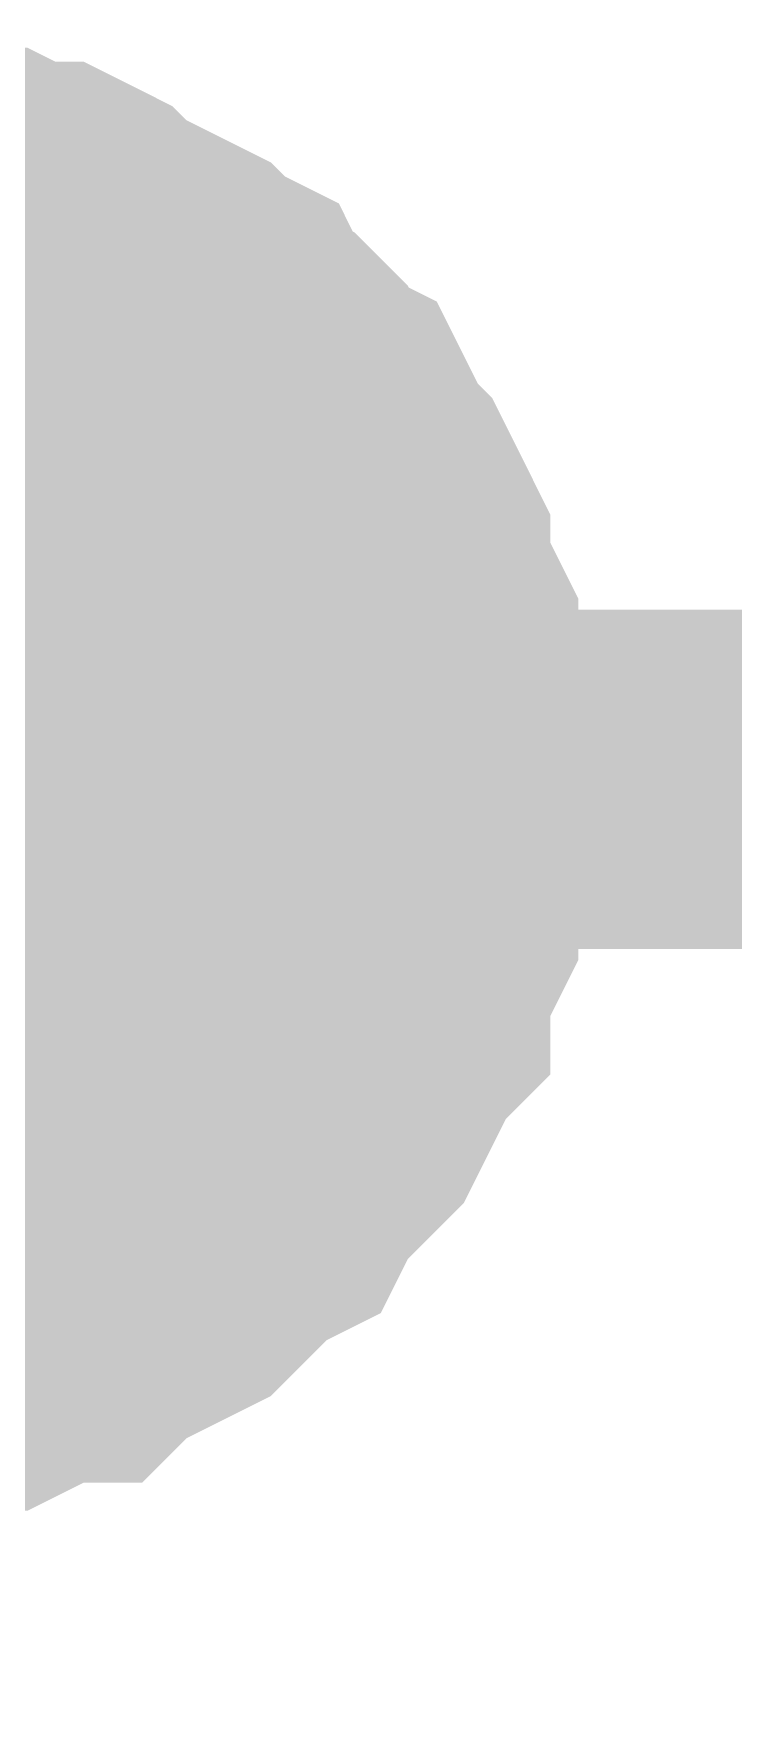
# Model space of a CAD drawing. Header units: inches. Extents: x 0 to 569, y 0 to 432.
# Drawn here: x 160.192 to 160.81, y 179.499 to 180.988 of the extents above; entities that cross this region are included whole.
import ezdxf

# ---------------------------------------------------------------- set-up
doc = ezdxf.new("R2010")
doc.units = ezdxf.units.IN
doc.layers.add('Sheet', color=255, linetype='Continuous')

msp = doc.modelspace()

# ---------------------------------------------------------------- linework, layer by layer
at = {"layer": 'Sheet'}
for points in [[(160.0274, 180.8386, 0.2997, 0.2997, 0), (160.0522, 180.8386, 0.2997, 0.2997, 0), (160.0771, 180.8386, 0.2997, 0.2997, 0), (160.1019, 180.8386, 0.2997, 0.2997, 0), (160.1267, 180.8262, 0.2997, 0.2997, 0), (160.1515, 180.8262, 0.2997, 0.2997, 0), (160.1763, 180.8138, 0.2997, 0.2997, 0), (160.2011, 180.8138, 0.2997, 0.2997, 0), (160.2259, 180.8014, 0.2997, 0.2997, 0), (160.2383, 180.789, 0.2997, 0.2997, 0), (160.2631, 180.7766, 0.2997, 0.2997, 0), (160.2879, 180.7642, 0.2997, 0.2997, 0), (160.3127, 180.7518, 0.2997, 0.2997, 0), (160.3251, 180.7394, 0.2997, 0.2997, 0), (160.3499, 180.727, 0.2997, 0.2997, 0), (160.3623, 180.7021, 0.2997, 0.2997, 0), (160.3871, 180.6897, 0.2997, 0.2997, 0), (160.3995, 180.6773, 0.2997, 0.2997, 0), (160.4119, 180.6525, 0.2997, 0.2997, 0), (160.4367, 180.6401, 0.2997, 0.2997, 0), (160.4491, 180.6153, 0.2997, 0.2997, 0), (160.4615, 180.5905, 0.2997, 0.2997, 0), (160.4739, 180.5781, 0.2997, 0.2997, 0), (160.4863, 180.5533, 0.2997, 0.2997, 0), (160.4987, 180.5285, 0.2997, 0.2997, 0), (160.4987, 180.5037, 0.2997, 0.2997, 0), (160.5111, 180.4789, 0.2997, 0.2997, 0), (160.5235, 180.4541, 0.2997, 0.2997, 0), (160.5235, 180.4293, 0.2997, 0.2997, 0), (160.5359, 180.4045, 0.2997, 0.2997, 0), (160.5359, 180.3797, 0.2997, 0.2997, 0), (160.5359, 180.3549, 0.2997, 0.2997, 0), (160.5359, 180.3301, 0.2997, 0.2997, 0)], [(160.0274, 180.8386, 0.2997, 0.2997, 0), (160.0522, 180.8386, 0.2997, 0.2997, 0), (160.0771, 180.8386, 0.2997, 0.2997, 0), (160.1019, 180.8386, 0.2997, 0.2997, 0), (160.1267, 180.8262, 0.2997, 0.2997, 0), (160.1515, 180.8262, 0.2997, 0.2997, 0), (160.1763, 180.8138, 0.2997, 0.2997, 0), (160.2011, 180.8138, 0.2997, 0.2997, 0), (160.2259, 180.8014, 0.2997, 0.2997, 0), (160.2383, 180.789, 0.2997, 0.2997, 0), (160.2631, 180.7766, 0.2997, 0.2997, 0), (160.2879, 180.7642, 0.2997, 0.2997, 0), (160.3127, 180.7518, 0.2997, 0.2997, 0), (160.3251, 180.7394, 0.2997, 0.2997, 0), (160.3499, 180.727, 0.2997, 0.2997, 0), (160.3623, 180.7021, 0.2997, 0.2997, 0), (160.3871, 180.6897, 0.2997, 0.2997, 0), (160.3995, 180.6773, 0.2997, 0.2997, 0), (160.4119, 180.6525, 0.2997, 0.2997, 0), (160.4367, 180.6401, 0.2997, 0.2997, 0), (160.4491, 180.6153, 0.2997, 0.2997, 0), (160.4615, 180.5905, 0.2997, 0.2997, 0), (160.4739, 180.5781, 0.2997, 0.2997, 0), (160.4863, 180.5533, 0.2997, 0.2997, 0), (160.4987, 180.5285, 0.2997, 0.2997, 0), (160.4987, 180.5037, 0.2997, 0.2997, 0), (160.5111, 180.4789, 0.2997, 0.2997, 0), (160.5235, 180.4541, 0.2997, 0.2997, 0), (160.5235, 180.4293, 0.2997, 0.2997, 0), (160.5359, 180.4045, 0.2997, 0.2997, 0), (160.5359, 180.3797, 0.2997, 0.2997, 0), (160.5359, 180.3549, 0.2997, 0.2997, 0), (160.5359, 180.3301, 0.2997, 0.2997, 0)], [(160.0274, 180.8386, 0.2997, 0.2997, 0), (160.0522, 180.8386, 0.2997, 0.2997, 0), (160.0771, 180.8386, 0.2997, 0.2997, 0), (160.1019, 180.8386, 0.2997, 0.2997, 0), (160.1267, 180.8262, 0.2997, 0.2997, 0), (160.1515, 180.8262, 0.2997, 0.2997, 0), (160.1763, 180.8138, 0.2997, 0.2997, 0), (160.2011, 180.8138, 0.2997, 0.2997, 0), (160.2259, 180.8014, 0.2997, 0.2997, 0), (160.2383, 180.789, 0.2997, 0.2997, 0), (160.2631, 180.7766, 0.2997, 0.2997, 0), (160.2879, 180.7642, 0.2997, 0.2997, 0), (160.3127, 180.7518, 0.2997, 0.2997, 0), (160.3251, 180.7394, 0.2997, 0.2997, 0), (160.3499, 180.727, 0.2997, 0.2997, 0), (160.3623, 180.7021, 0.2997, 0.2997, 0), (160.3871, 180.6897, 0.2997, 0.2997, 0), (160.3995, 180.6773, 0.2997, 0.2997, 0), (160.4119, 180.6525, 0.2997, 0.2997, 0), (160.4367, 180.6401, 0.2997, 0.2997, 0), (160.4491, 180.6153, 0.2997, 0.2997, 0), (160.4615, 180.5905, 0.2997, 0.2997, 0), (160.4739, 180.5781, 0.2997, 0.2997, 0), (160.4863, 180.5533, 0.2997, 0.2997, 0), (160.4987, 180.5285, 0.2997, 0.2997, 0), (160.4987, 180.5037, 0.2997, 0.2997, 0), (160.5111, 180.4789, 0.2997, 0.2997, 0), (160.5235, 180.4541, 0.2997, 0.2997, 0), (160.5235, 180.4293, 0.2997, 0.2997, 0), (160.5359, 180.4045, 0.2997, 0.2997, 0), (160.5359, 180.3797, 0.2997, 0.2997, 0), (160.5359, 180.3549, 0.2997, 0.2997, 0), (160.5359, 180.3301, 0.2997, 0.2997, 0)], [(160.0274, 180.8386, 0.2997, 0.2997, 0), (160.0522, 180.8386, 0.2997, 0.2997, 0), (160.0771, 180.8386, 0.2997, 0.2997, 0), (160.1019, 180.8386, 0.2997, 0.2997, 0), (160.1267, 180.8262, 0.2997, 0.2997, 0), (160.1515, 180.8262, 0.2997, 0.2997, 0), (160.1763, 180.8138, 0.2997, 0.2997, 0), (160.2011, 180.8138, 0.2997, 0.2997, 0), (160.2259, 180.8014, 0.2997, 0.2997, 0), (160.2383, 180.789, 0.2997, 0.2997, 0), (160.2631, 180.7766, 0.2997, 0.2997, 0), (160.2879, 180.7642, 0.2997, 0.2997, 0), (160.3127, 180.7518, 0.2997, 0.2997, 0), (160.3251, 180.7394, 0.2997, 0.2997, 0), (160.3499, 180.727, 0.2997, 0.2997, 0), (160.3623, 180.7021, 0.2997, 0.2997, 0), (160.3871, 180.6897, 0.2997, 0.2997, 0), (160.3995, 180.6773, 0.2997, 0.2997, 0), (160.4119, 180.6525, 0.2997, 0.2997, 0), (160.4367, 180.6401, 0.2997, 0.2997, 0), (160.4491, 180.6153, 0.2997, 0.2997, 0), (160.4615, 180.5905, 0.2997, 0.2997, 0), (160.4739, 180.5781, 0.2997, 0.2997, 0), (160.4863, 180.5533, 0.2997, 0.2997, 0), (160.4987, 180.5285, 0.2997, 0.2997, 0), (160.4987, 180.5037, 0.2997, 0.2997, 0), (160.5111, 180.4789, 0.2997, 0.2997, 0), (160.5235, 180.4541, 0.2997, 0.2997, 0), (160.5235, 180.4293, 0.2997, 0.2997, 0), (160.5359, 180.4045, 0.2997, 0.2997, 0), (160.5359, 180.3797, 0.2997, 0.2997, 0), (160.5359, 180.3549, 0.2997, 0.2997, 0), (160.5359, 180.3301, 0.2997, 0.2997, 0)], [(160.0274, 180.8386, 0.2997, 0.2997, 0), (160.0522, 180.8386, 0.2997, 0.2997, 0), (160.0771, 180.8386, 0.2997, 0.2997, 0), (160.1019, 180.8386, 0.2997, 0.2997, 0), (160.1267, 180.8262, 0.2997, 0.2997, 0), (160.1515, 180.8262, 0.2997, 0.2997, 0), (160.1763, 180.8138, 0.2997, 0.2997, 0), (160.2011, 180.8138, 0.2997, 0.2997, 0), (160.2259, 180.8014, 0.2997, 0.2997, 0), (160.2383, 180.789, 0.2997, 0.2997, 0), (160.2631, 180.7766, 0.2997, 0.2997, 0), (160.2879, 180.7642, 0.2997, 0.2997, 0), (160.3127, 180.7518, 0.2997, 0.2997, 0), (160.3251, 180.7394, 0.2997, 0.2997, 0), (160.3499, 180.727, 0.2997, 0.2997, 0), (160.3623, 180.7021, 0.2997, 0.2997, 0), (160.3871, 180.6897, 0.2997, 0.2997, 0), (160.3995, 180.6773, 0.2997, 0.2997, 0), (160.4119, 180.6525, 0.2997, 0.2997, 0), (160.4367, 180.6401, 0.2997, 0.2997, 0), (160.4491, 180.6153, 0.2997, 0.2997, 0), (160.4615, 180.5905, 0.2997, 0.2997, 0), (160.4739, 180.5781, 0.2997, 0.2997, 0), (160.4863, 180.5533, 0.2997, 0.2997, 0), (160.4987, 180.5285, 0.2997, 0.2997, 0), (160.4987, 180.5037, 0.2997, 0.2997, 0), (160.5111, 180.4789, 0.2997, 0.2997, 0), (160.5235, 180.4541, 0.2997, 0.2997, 0), (160.5235, 180.4293, 0.2997, 0.2997, 0), (160.5359, 180.4045, 0.2997, 0.2997, 0), (160.5359, 180.3797, 0.2997, 0.2997, 0), (160.5359, 180.3549, 0.2997, 0.2997, 0), (160.5359, 180.3301, 0.2997, 0.2997, 0)], [(160.1267, 180.8262, 0.0991, 0.0991, 0), (160.1515, 180.8262, 0.0991, 0.0991, 0), (160.1763, 180.8138, 0.0991, 0.0991, 0), (160.2011, 180.8138, 0.0991, 0.0991, 0), (160.2259, 180.8014, 0.0991, 0.0991, 0), (160.2383, 180.789, 0.0991, 0.0991, 0), (160.2631, 180.7766, 0.0991, 0.0991, 0), (160.2879, 180.7642, 0.0991, 0.0991, 0), (160.3127, 180.7518, 0.0991, 0.0991, 0), (160.3251, 180.7394, 0.0991, 0.0991, 0), (160.3499, 180.727, 0.0991, 0.0991, 0), (160.3623, 180.7021, 0.0991, 0.0991, 0), (160.3871, 180.6897, 0.0991, 0.0991, 0), (160.3995, 180.6773, 0.0991, 0.0991, 0), (160.4119, 180.6525, 0.0991, 0.0991, 0), (160.4367, 180.6401, 0.0991, 0.0991, 0), (160.4491, 180.6153, 0.0991, 0.0991, 0), (160.4615, 180.5905, 0.0991, 0.0991, 0), (160.4739, 180.5781, 0.0991, 0.0991, 0), (160.4863, 180.5533, 0.0991, 0.0991, 0), (160.4987, 180.5285, 0.0991, 0.0991, 0), (160.4987, 180.5037, 0.0991, 0.0991, 0), (160.5111, 180.4789, 0.0991, 0.0991, 0), (160.5235, 180.4541, 0.0991, 0.0991, 0), (160.5235, 180.4293, 0.0991, 0.0991, 0), (160.5359, 180.4045, 0.0991, 0.0991, 0), (160.5359, 180.3797, 0.0991, 0.0991, 0), (160.5359, 180.3549, 0.0991, 0.0991, 0), (160.5359, 180.3301, 0.0991, 0.0991, 0)], [(160.1267, 180.8262, 0.0991, 0.0991, 0), (160.1515, 180.8262, 0.0991, 0.0991, 0), (160.1763, 180.8138, 0.0991, 0.0991, 0), (160.2011, 180.8138, 0.0991, 0.0991, 0), (160.2259, 180.8014, 0.0991, 0.0991, 0), (160.2383, 180.789, 0.0991, 0.0991, 0), (160.2631, 180.7766, 0.0991, 0.0991, 0), (160.2879, 180.7642, 0.0991, 0.0991, 0), (160.3127, 180.7518, 0.0991, 0.0991, 0), (160.3251, 180.7394, 0.0991, 0.0991, 0), (160.3499, 180.727, 0.0991, 0.0991, 0), (160.3623, 180.7021, 0.0991, 0.0991, 0), (160.3871, 180.6897, 0.0991, 0.0991, 0), (160.3995, 180.6773, 0.0991, 0.0991, 0), (160.4119, 180.6525, 0.0991, 0.0991, 0), (160.4367, 180.6401, 0.0991, 0.0991, 0), (160.4491, 180.6153, 0.0991, 0.0991, 0), (160.4615, 180.5905, 0.0991, 0.0991, 0), (160.4739, 180.5781, 0.0991, 0.0991, 0), (160.4863, 180.5533, 0.0991, 0.0991, 0), (160.4987, 180.5285, 0.0991, 0.0991, 0), (160.4987, 180.5037, 0.0991, 0.0991, 0), (160.5111, 180.4789, 0.0991, 0.0991, 0), (160.5235, 180.4541, 0.0991, 0.0991, 0), (160.5235, 180.4293, 0.0991, 0.0991, 0), (160.5359, 180.4045, 0.0991, 0.0991, 0), (160.5359, 180.3797, 0.0991, 0.0991, 0), (160.5359, 180.3549, 0.0991, 0.0991, 0), (160.5359, 180.3301, 0.0991, 0.0991, 0)], [(160.1267, 180.8262, 0.0991, 0.0991, 0), (160.1515, 180.8262, 0.0991, 0.0991, 0), (160.1763, 180.8138, 0.0991, 0.0991, 0), (160.2011, 180.8138, 0.0991, 0.0991, 0), (160.2259, 180.8014, 0.0991, 0.0991, 0), (160.2383, 180.789, 0.0991, 0.0991, 0), (160.2631, 180.7766, 0.0991, 0.0991, 0), (160.2879, 180.7642, 0.0991, 0.0991, 0), (160.3127, 180.7518, 0.0991, 0.0991, 0), (160.3251, 180.7394, 0.0991, 0.0991, 0), (160.3499, 180.727, 0.0991, 0.0991, 0), (160.3623, 180.7021, 0.0991, 0.0991, 0), (160.3871, 180.6897, 0.0991, 0.0991, 0), (160.3995, 180.6773, 0.0991, 0.0991, 0), (160.4119, 180.6525, 0.0991, 0.0991, 0), (160.4367, 180.6401, 0.0991, 0.0991, 0), (160.4491, 180.6153, 0.0991, 0.0991, 0), (160.4615, 180.5905, 0.0991, 0.0991, 0), (160.4739, 180.5781, 0.0991, 0.0991, 0), (160.4863, 180.5533, 0.0991, 0.0991, 0), (160.4987, 180.5285, 0.0991, 0.0991, 0), (160.4987, 180.5037, 0.0991, 0.0991, 0), (160.5111, 180.4789, 0.0991, 0.0991, 0), (160.5235, 180.4541, 0.0991, 0.0991, 0), (160.5235, 180.4293, 0.0991, 0.0991, 0), (160.5359, 180.4045, 0.0991, 0.0991, 0), (160.5359, 180.3797, 0.0991, 0.0991, 0), (160.5359, 180.3549, 0.0991, 0.0991, 0), (160.5359, 180.3301, 0.0991, 0.0991, 0)], [(160.1267, 180.8262, 0.0991, 0.0991, 0), (160.1515, 180.8262, 0.0991, 0.0991, 0), (160.1763, 180.8138, 0.0991, 0.0991, 0), (160.2011, 180.8138, 0.0991, 0.0991, 0), (160.2259, 180.8014, 0.0991, 0.0991, 0), (160.2383, 180.789, 0.0991, 0.0991, 0), (160.2631, 180.7766, 0.0991, 0.0991, 0), (160.2879, 180.7642, 0.0991, 0.0991, 0), (160.3127, 180.7518, 0.0991, 0.0991, 0), (160.3251, 180.7394, 0.0991, 0.0991, 0), (160.3499, 180.727, 0.0991, 0.0991, 0), (160.3623, 180.7021, 0.0991, 0.0991, 0), (160.3871, 180.6897, 0.0991, 0.0991, 0), (160.3995, 180.6773, 0.0991, 0.0991, 0), (160.4119, 180.6525, 0.0991, 0.0991, 0), (160.4367, 180.6401, 0.0991, 0.0991, 0), (160.4491, 180.6153, 0.0991, 0.0991, 0), (160.4615, 180.5905, 0.0991, 0.0991, 0), (160.4739, 180.5781, 0.0991, 0.0991, 0), (160.4863, 180.5533, 0.0991, 0.0991, 0), (160.4987, 180.5285, 0.0991, 0.0991, 0), (160.4987, 180.5037, 0.0991, 0.0991, 0), (160.5111, 180.4789, 0.0991, 0.0991, 0), (160.5235, 180.4541, 0.0991, 0.0991, 0), (160.5235, 180.4293, 0.0991, 0.0991, 0), (160.5359, 180.4045, 0.0991, 0.0991, 0), (160.5359, 180.3797, 0.0991, 0.0991, 0), (160.5359, 180.3549, 0.0991, 0.0991, 0), (160.5359, 180.3301, 0.0991, 0.0991, 0)], [(160.1267, 180.8262, 0.0991, 0.0991, 0), (160.1515, 180.8262, 0.0991, 0.0991, 0), (160.1763, 180.8138, 0.0991, 0.0991, 0), (160.2011, 180.8138, 0.0991, 0.0991, 0), (160.2259, 180.8014, 0.0991, 0.0991, 0), (160.2383, 180.789, 0.0991, 0.0991, 0), (160.2631, 180.7766, 0.0991, 0.0991, 0), (160.2879, 180.7642, 0.0991, 0.0991, 0), (160.3127, 180.7518, 0.0991, 0.0991, 0), (160.3251, 180.7394, 0.0991, 0.0991, 0), (160.3499, 180.727, 0.0991, 0.0991, 0), (160.3623, 180.7021, 0.0991, 0.0991, 0), (160.3871, 180.6897, 0.0991, 0.0991, 0), (160.3995, 180.6773, 0.0991, 0.0991, 0), (160.4119, 180.6525, 0.0991, 0.0991, 0), (160.4367, 180.6401, 0.0991, 0.0991, 0), (160.4491, 180.6153, 0.0991, 0.0991, 0), (160.4615, 180.5905, 0.0991, 0.0991, 0), (160.4739, 180.5781, 0.0991, 0.0991, 0), (160.4863, 180.5533, 0.0991, 0.0991, 0), (160.4987, 180.5285, 0.0991, 0.0991, 0), (160.4987, 180.5037, 0.0991, 0.0991, 0), (160.5111, 180.4789, 0.0991, 0.0991, 0), (160.5235, 180.4541, 0.0991, 0.0991, 0), (160.5235, 180.4293, 0.0991, 0.0991, 0), (160.5359, 180.4045, 0.0991, 0.0991, 0), (160.5359, 180.3797, 0.0991, 0.0991, 0), (160.5359, 180.3549, 0.0991, 0.0991, 0), (160.5359, 180.3301, 0.0991, 0.0991, 0)], [(177.8, 172.715, 0.2997, 0.2997, 0), (177.8, 180.3301, 0.2997, 0.2997, 0), (160.0274, 180.3301, 0.2997, 0.2997, 0), (149.8699, 180.3301, 0.2997, 0.2997, 0), (149.8699, 175.2575, 0.2997, 0.2997, 0)], [(160.5359, 180.3301, 0.2997, 0.2997, 0), (160.5359, 180.3053, 0.2997, 0.2997, 0), (160.5359, 180.2805, 0.2997, 0.2997, 0), (160.5359, 180.2557, 0.2997, 0.2997, 0), (160.5235, 180.2309, 0.2997, 0.2997, 0), (160.5235, 180.2061, 0.2997, 0.2997, 0), (160.5111, 180.1813, 0.2997, 0.2997, 0), (160.4987, 180.1564, 0.2997, 0.2997, 0), (160.4987, 180.1316, 0.2997, 0.2997, 0), (160.4863, 180.1192, 0.2997, 0.2997, 0), (160.4739, 180.0944, 0.2997, 0.2997, 0), (160.4615, 180.0696, 0.2997, 0.2997, 0), (160.4491, 180.0448, 0.2997, 0.2997, 0), (160.4367, 180.0324, 0.2997, 0.2997, 0), (160.4119, 180.0076, 0.2997, 0.2997, 0), (160.3995, 179.9952, 0.2997, 0.2997, 0), (160.3871, 179.9704, 0.2997, 0.2997, 0), (160.3623, 179.958, 0.2997, 0.2997, 0), (160.3499, 179.9456, 0.2997, 0.2997, 0), (160.3251, 179.9208, 0.2997, 0.2997, 0), (160.3127, 179.9084, 0.2997, 0.2997, 0), (160.2879, 179.896, 0.2997, 0.2997, 0), (160.2631, 179.8836, 0.2997, 0.2997, 0), (160.2383, 179.8712, 0.2997, 0.2997, 0), (160.2259, 179.8588, 0.2997, 0.2997, 0), (160.2011, 179.8588, 0.2997, 0.2997, 0), (160.1763, 179.8464, 0.2997, 0.2997, 0), (160.1515, 179.834, 0.2997, 0.2997, 0), (160.1267, 179.834, 0.2997, 0.2997, 0), (160.1019, 179.8216, 0.2997, 0.2997, 0), (160.0771, 179.8216, 0.2997, 0.2997, 0), (160.0522, 179.8216, 0.2997, 0.2997, 0), (160.0274, 179.8216, 0.2997, 0.2997, 0)], [(160.5359, 180.3301, 0.2997, 0.2997, 0), (160.5359, 180.3053, 0.2997, 0.2997, 0), (160.5359, 180.2805, 0.2997, 0.2997, 0), (160.5359, 180.2557, 0.2997, 0.2997, 0), (160.5235, 180.2309, 0.2997, 0.2997, 0), (160.5235, 180.2061, 0.2997, 0.2997, 0), (160.5111, 180.1813, 0.2997, 0.2997, 0), (160.4987, 180.1564, 0.2997, 0.2997, 0), (160.4987, 180.1316, 0.2997, 0.2997, 0), (160.4863, 180.1192, 0.2997, 0.2997, 0), (160.4739, 180.0944, 0.2997, 0.2997, 0), (160.4615, 180.0696, 0.2997, 0.2997, 0), (160.4491, 180.0448, 0.2997, 0.2997, 0), (160.4367, 180.0324, 0.2997, 0.2997, 0), (160.4119, 180.0076, 0.2997, 0.2997, 0), (160.3995, 179.9952, 0.2997, 0.2997, 0), (160.3871, 179.9704, 0.2997, 0.2997, 0), (160.3623, 179.958, 0.2997, 0.2997, 0), (160.3499, 179.9456, 0.2997, 0.2997, 0), (160.3251, 179.9208, 0.2997, 0.2997, 0), (160.3127, 179.9084, 0.2997, 0.2997, 0), (160.2879, 179.896, 0.2997, 0.2997, 0), (160.2631, 179.8836, 0.2997, 0.2997, 0), (160.2383, 179.8712, 0.2997, 0.2997, 0), (160.2259, 179.8588, 0.2997, 0.2997, 0), (160.2011, 179.8588, 0.2997, 0.2997, 0), (160.1763, 179.8464, 0.2997, 0.2997, 0), (160.1515, 179.834, 0.2997, 0.2997, 0), (160.1267, 179.834, 0.2997, 0.2997, 0), (160.1019, 179.8216, 0.2997, 0.2997, 0), (160.0771, 179.8216, 0.2997, 0.2997, 0), (160.0522, 179.8216, 0.2997, 0.2997, 0), (160.0274, 179.8216, 0.2997, 0.2997, 0)], [(160.5359, 180.3301, 0.2997, 0.2997, 0), (160.5359, 180.3053, 0.2997, 0.2997, 0), (160.5359, 180.2805, 0.2997, 0.2997, 0), (160.5359, 180.2557, 0.2997, 0.2997, 0), (160.5235, 180.2309, 0.2997, 0.2997, 0), (160.5235, 180.2061, 0.2997, 0.2997, 0), (160.5111, 180.1813, 0.2997, 0.2997, 0), (160.4987, 180.1564, 0.2997, 0.2997, 0), (160.4987, 180.1316, 0.2997, 0.2997, 0), (160.4863, 180.1192, 0.2997, 0.2997, 0), (160.4739, 180.0944, 0.2997, 0.2997, 0), (160.4615, 180.0696, 0.2997, 0.2997, 0), (160.4491, 180.0448, 0.2997, 0.2997, 0), (160.4367, 180.0324, 0.2997, 0.2997, 0), (160.4119, 180.0076, 0.2997, 0.2997, 0), (160.3995, 179.9952, 0.2997, 0.2997, 0), (160.3871, 179.9704, 0.2997, 0.2997, 0), (160.3623, 179.958, 0.2997, 0.2997, 0), (160.3499, 179.9456, 0.2997, 0.2997, 0), (160.3251, 179.9208, 0.2997, 0.2997, 0), (160.3127, 179.9084, 0.2997, 0.2997, 0), (160.2879, 179.896, 0.2997, 0.2997, 0), (160.2631, 179.8836, 0.2997, 0.2997, 0), (160.2383, 179.8712, 0.2997, 0.2997, 0), (160.2259, 179.8588, 0.2997, 0.2997, 0), (160.2011, 179.8588, 0.2997, 0.2997, 0), (160.1763, 179.8464, 0.2997, 0.2997, 0), (160.1515, 179.834, 0.2997, 0.2997, 0), (160.1267, 179.834, 0.2997, 0.2997, 0), (160.1019, 179.8216, 0.2997, 0.2997, 0), (160.0771, 179.8216, 0.2997, 0.2997, 0), (160.0522, 179.8216, 0.2997, 0.2997, 0), (160.0274, 179.8216, 0.2997, 0.2997, 0)], [(160.5359, 180.3301, 0.2997, 0.2997, 0), (160.5359, 180.3053, 0.2997, 0.2997, 0), (160.5359, 180.2805, 0.2997, 0.2997, 0), (160.5359, 180.2557, 0.2997, 0.2997, 0), (160.5235, 180.2309, 0.2997, 0.2997, 0), (160.5235, 180.2061, 0.2997, 0.2997, 0), (160.5111, 180.1813, 0.2997, 0.2997, 0), (160.4987, 180.1564, 0.2997, 0.2997, 0), (160.4987, 180.1316, 0.2997, 0.2997, 0), (160.4863, 180.1192, 0.2997, 0.2997, 0), (160.4739, 180.0944, 0.2997, 0.2997, 0), (160.4615, 180.0696, 0.2997, 0.2997, 0), (160.4491, 180.0448, 0.2997, 0.2997, 0), (160.4367, 180.0324, 0.2997, 0.2997, 0), (160.4119, 180.0076, 0.2997, 0.2997, 0), (160.3995, 179.9952, 0.2997, 0.2997, 0), (160.3871, 179.9704, 0.2997, 0.2997, 0), (160.3623, 179.958, 0.2997, 0.2997, 0), (160.3499, 179.9456, 0.2997, 0.2997, 0), (160.3251, 179.9208, 0.2997, 0.2997, 0), (160.3127, 179.9084, 0.2997, 0.2997, 0), (160.2879, 179.896, 0.2997, 0.2997, 0), (160.2631, 179.8836, 0.2997, 0.2997, 0), (160.2383, 179.8712, 0.2997, 0.2997, 0), (160.2259, 179.8588, 0.2997, 0.2997, 0), (160.2011, 179.8588, 0.2997, 0.2997, 0), (160.1763, 179.8464, 0.2997, 0.2997, 0), (160.1515, 179.834, 0.2997, 0.2997, 0), (160.1267, 179.834, 0.2997, 0.2997, 0), (160.1019, 179.8216, 0.2997, 0.2997, 0), (160.0771, 179.8216, 0.2997, 0.2997, 0), (160.0522, 179.8216, 0.2997, 0.2997, 0), (160.0274, 179.8216, 0.2997, 0.2997, 0)], [(160.5359, 180.3301, 0.2997, 0.2997, 0), (160.5359, 180.3053, 0.2997, 0.2997, 0), (160.5359, 180.2805, 0.2997, 0.2997, 0), (160.5359, 180.2557, 0.2997, 0.2997, 0), (160.5235, 180.2309, 0.2997, 0.2997, 0), (160.5235, 180.2061, 0.2997, 0.2997, 0), (160.5111, 180.1813, 0.2997, 0.2997, 0), (160.4987, 180.1564, 0.2997, 0.2997, 0), (160.4987, 180.1316, 0.2997, 0.2997, 0), (160.4863, 180.1192, 0.2997, 0.2997, 0), (160.4739, 180.0944, 0.2997, 0.2997, 0), (160.4615, 180.0696, 0.2997, 0.2997, 0), (160.4491, 180.0448, 0.2997, 0.2997, 0), (160.4367, 180.0324, 0.2997, 0.2997, 0), (160.4119, 180.0076, 0.2997, 0.2997, 0), (160.3995, 179.9952, 0.2997, 0.2997, 0), (160.3871, 179.9704, 0.2997, 0.2997, 0), (160.3623, 179.958, 0.2997, 0.2997, 0), (160.3499, 179.9456, 0.2997, 0.2997, 0), (160.3251, 179.9208, 0.2997, 0.2997, 0), (160.3127, 179.9084, 0.2997, 0.2997, 0), (160.2879, 179.896, 0.2997, 0.2997, 0), (160.2631, 179.8836, 0.2997, 0.2997, 0), (160.2383, 179.8712, 0.2997, 0.2997, 0), (160.2259, 179.8588, 0.2997, 0.2997, 0), (160.2011, 179.8588, 0.2997, 0.2997, 0), (160.1763, 179.8464, 0.2997, 0.2997, 0), (160.1515, 179.834, 0.2997, 0.2997, 0), (160.1267, 179.834, 0.2997, 0.2997, 0), (160.1019, 179.8216, 0.2997, 0.2997, 0), (160.0771, 179.8216, 0.2997, 0.2997, 0), (160.0522, 179.8216, 0.2997, 0.2997, 0), (160.0274, 179.8216, 0.2997, 0.2997, 0)], [(160.5359, 180.3301, 0.2997, 0.2997, 0), (160.5359, 180.3301, 0.2997, 0.2997, 0), (160.5359, 180.3301, 0.2997, 0.2997, 0), (160.5359, 180.3301, 0.2997, 0.2997, 0), (160.5359, 180.3301, 0.2997, 0.2997, 0), (160.5359, 180.3301, 0.2997, 0.2997, 0), (160.5359, 180.3301, 0.2997, 0.2997, 0), (160.5359, 180.3301, 0.2997, 0.2997, 0), (160.5359, 180.3301, 0.2997, 0.2997, 0), (160.5359, 180.3301, 0.2997, 0.2997, 0), (160.5359, 180.3301, 0.2997, 0.2997, 0), (160.5359, 180.3301, 0.2997, 0.2997, 0), (160.5359, 180.3301, 0.2997, 0.2997, 0), (160.5359, 180.3301, 0.2997, 0.2997, 0), (160.5359, 180.3301, 0.2997, 0.2997, 0), (160.5359, 180.3301, 0.2997, 0.2997, 0), (160.5359, 180.3301, 0.2997, 0.2997, 0), (160.5359, 180.3301, 0.2997, 0.2997, 0), (160.5359, 180.3301, 0.2997, 0.2997, 0), (160.5359, 180.3301, 0.2997, 0.2997, 0), (160.5359, 180.3301, 0.2997, 0.2997, 0), (160.5359, 180.3301, 0.2997, 0.2997, 0), (160.5359, 180.3301, 0.2997, 0.2997, 0), (160.5359, 180.3301, 0.2997, 0.2997, 0), (160.5359, 180.3301, 0.2997, 0.2997, 0), (160.5359, 180.3301, 0.2997, 0.2997, 0), (160.5359, 180.3301, 0.2997, 0.2997, 0), (160.5359, 180.3301, 0.2997, 0.2997, 0), (160.5359, 180.3301, 0.2997, 0.2997, 0), (160.5359, 180.3301, 0.2997, 0.2997, 0), (160.5359, 180.3301, 0.2997, 0.2997, 0), (160.5359, 180.3301, 0.2997, 0.2997, 0), (160.5359, 180.3301, 0.2997, 0.2997, 0)], [(160.5359, 180.3301, 0.2997, 0.2997, 0), (160.5359, 180.3301, 0.2997, 0.2997, 0)], [(160.5359, 180.3301, 0.2997, 0.2997, 0), (160.5359, 180.3301, 0.2997, 0.2997, 0), (160.5359, 180.3301, 0.2997, 0.2997, 0), (160.5359, 180.3301, 0.2997, 0.2997, 0), (160.5359, 180.3301, 0.2997, 0.2997, 0), (160.5359, 180.3301, 0.2997, 0.2997, 0), (160.5359, 180.3301, 0.2997, 0.2997, 0), (160.5359, 180.3301, 0.2997, 0.2997, 0), (160.5359, 180.3301, 0.2997, 0.2997, 0), (160.5359, 180.3301, 0.2997, 0.2997, 0), (160.5359, 180.3301, 0.2997, 0.2997, 0), (160.5359, 180.3301, 0.2997, 0.2997, 0), (160.5359, 180.3301, 0.2997, 0.2997, 0), (160.5359, 180.3301, 0.2997, 0.2997, 0), (160.5359, 180.3301, 0.2997, 0.2997, 0), (160.5359, 180.3301, 0.2997, 0.2997, 0), (160.5359, 180.3301, 0.2997, 0.2997, 0), (160.5359, 180.3301, 0.2997, 0.2997, 0), (160.5359, 180.3301, 0.2997, 0.2997, 0), (160.5359, 180.3301, 0.2997, 0.2997, 0), (160.5359, 180.3301, 0.2997, 0.2997, 0), (160.5359, 180.3301, 0.2997, 0.2997, 0), (160.5359, 180.3301, 0.2997, 0.2997, 0), (160.5359, 180.3301, 0.2997, 0.2997, 0), (160.5359, 180.3301, 0.2997, 0.2997, 0), (160.5359, 180.3301, 0.2997, 0.2997, 0), (160.5359, 180.3301, 0.2997, 0.2997, 0), (160.5359, 180.3301, 0.2997, 0.2997, 0), (160.5359, 180.3301, 0.2997, 0.2997, 0), (160.5359, 180.3301, 0.2997, 0.2997, 0), (160.5359, 180.3301, 0.2997, 0.2997, 0), (160.5359, 180.3301, 0.2997, 0.2997, 0), (160.5359, 180.3301, 0.2997, 0.2997, 0)], [(160.5359, 180.3301, 0.2997, 0.2997, 0), (160.5359, 180.3301, 0.2997, 0.2997, 0)], [(160.5359, 180.3301, 0.2997, 0.2997, 0), (160.5359, 180.3301, 0.2997, 0.2997, 0), (160.5359, 180.3301, 0.2997, 0.2997, 0), (160.5359, 180.3301, 0.2997, 0.2997, 0), (160.5359, 180.3301, 0.2997, 0.2997, 0), (160.5359, 180.3301, 0.2997, 0.2997, 0), (160.5359, 180.3301, 0.2997, 0.2997, 0), (160.5359, 180.3301, 0.2997, 0.2997, 0), (160.5359, 180.3301, 0.2997, 0.2997, 0), (160.5359, 180.3301, 0.2997, 0.2997, 0), (160.5359, 180.3301, 0.2997, 0.2997, 0), (160.5359, 180.3301, 0.2997, 0.2997, 0), (160.5359, 180.3301, 0.2997, 0.2997, 0), (160.5359, 180.3301, 0.2997, 0.2997, 0), (160.5359, 180.3301, 0.2997, 0.2997, 0), (160.5359, 180.3301, 0.2997, 0.2997, 0), (160.5359, 180.3301, 0.2997, 0.2997, 0), (160.5359, 180.3301, 0.2997, 0.2997, 0), (160.5359, 180.3301, 0.2997, 0.2997, 0), (160.5359, 180.3301, 0.2997, 0.2997, 0), (160.5359, 180.3301, 0.2997, 0.2997, 0), (160.5359, 180.3301, 0.2997, 0.2997, 0), (160.5359, 180.3301, 0.2997, 0.2997, 0), (160.5359, 180.3301, 0.2997, 0.2997, 0), (160.5359, 180.3301, 0.2997, 0.2997, 0), (160.5359, 180.3301, 0.2997, 0.2997, 0), (160.5359, 180.3301, 0.2997, 0.2997, 0), (160.5359, 180.3301, 0.2997, 0.2997, 0), (160.5359, 180.3301, 0.2997, 0.2997, 0), (160.5359, 180.3301, 0.2997, 0.2997, 0), (160.5359, 180.3301, 0.2997, 0.2997, 0), (160.5359, 180.3301, 0.2997, 0.2997, 0), (160.5359, 180.3301, 0.2997, 0.2997, 0)], [(160.5359, 180.3301, 0.2997, 0.2997, 0), (160.5359, 180.3301, 0.2997, 0.2997, 0)], [(160.5359, 180.3301, 0.2997, 0.2997, 0), (160.5359, 180.3301, 0.2997, 0.2997, 0), (160.5359, 180.3301, 0.2997, 0.2997, 0), (160.5359, 180.3301, 0.2997, 0.2997, 0), (160.5359, 180.3301, 0.2997, 0.2997, 0), (160.5359, 180.3301, 0.2997, 0.2997, 0), (160.5359, 180.3301, 0.2997, 0.2997, 0), (160.5359, 180.3301, 0.2997, 0.2997, 0), (160.5359, 180.3301, 0.2997, 0.2997, 0), (160.5359, 180.3301, 0.2997, 0.2997, 0), (160.5359, 180.3301, 0.2997, 0.2997, 0), (160.5359, 180.3301, 0.2997, 0.2997, 0), (160.5359, 180.3301, 0.2997, 0.2997, 0), (160.5359, 180.3301, 0.2997, 0.2997, 0), (160.5359, 180.3301, 0.2997, 0.2997, 0), (160.5359, 180.3301, 0.2997, 0.2997, 0), (160.5359, 180.3301, 0.2997, 0.2997, 0), (160.5359, 180.3301, 0.2997, 0.2997, 0), (160.5359, 180.3301, 0.2997, 0.2997, 0), (160.5359, 180.3301, 0.2997, 0.2997, 0), (160.5359, 180.3301, 0.2997, 0.2997, 0), (160.5359, 180.3301, 0.2997, 0.2997, 0), (160.5359, 180.3301, 0.2997, 0.2997, 0), (160.5359, 180.3301, 0.2997, 0.2997, 0), (160.5359, 180.3301, 0.2997, 0.2997, 0), (160.5359, 180.3301, 0.2997, 0.2997, 0), (160.5359, 180.3301, 0.2997, 0.2997, 0), (160.5359, 180.3301, 0.2997, 0.2997, 0), (160.5359, 180.3301, 0.2997, 0.2997, 0), (160.5359, 180.3301, 0.2997, 0.2997, 0), (160.5359, 180.3301, 0.2997, 0.2997, 0), (160.5359, 180.3301, 0.2997, 0.2997, 0), (160.5359, 180.3301, 0.2997, 0.2997, 0)], [(160.5359, 180.3301, 0.2997, 0.2997, 0), (160.5359, 180.3301, 0.2997, 0.2997, 0)], [(160.5359, 180.3301, 0.2997, 0.2997, 0), (160.5359, 180.3301, 0.2997, 0.2997, 0), (160.5359, 180.3301, 0.2997, 0.2997, 0), (160.5359, 180.3301, 0.2997, 0.2997, 0), (160.5359, 180.3301, 0.2997, 0.2997, 0), (160.5359, 180.3301, 0.2997, 0.2997, 0), (160.5359, 180.3301, 0.2997, 0.2997, 0), (160.5359, 180.3301, 0.2997, 0.2997, 0), (160.5359, 180.3301, 0.2997, 0.2997, 0), (160.5359, 180.3301, 0.2997, 0.2997, 0), (160.5359, 180.3301, 0.2997, 0.2997, 0), (160.5359, 180.3301, 0.2997, 0.2997, 0), (160.5359, 180.3301, 0.2997, 0.2997, 0), (160.5359, 180.3301, 0.2997, 0.2997, 0), (160.5359, 180.3301, 0.2997, 0.2997, 0), (160.5359, 180.3301, 0.2997, 0.2997, 0), (160.5359, 180.3301, 0.2997, 0.2997, 0), (160.5359, 180.3301, 0.2997, 0.2997, 0), (160.5359, 180.3301, 0.2997, 0.2997, 0), (160.5359, 180.3301, 0.2997, 0.2997, 0), (160.5359, 180.3301, 0.2997, 0.2997, 0), (160.5359, 180.3301, 0.2997, 0.2997, 0), (160.5359, 180.3301, 0.2997, 0.2997, 0), (160.5359, 180.3301, 0.2997, 0.2997, 0), (160.5359, 180.3301, 0.2997, 0.2997, 0), (160.5359, 180.3301, 0.2997, 0.2997, 0), (160.5359, 180.3301, 0.2997, 0.2997, 0), (160.5359, 180.3301, 0.2997, 0.2997, 0), (160.5359, 180.3301, 0.2997, 0.2997, 0), (160.5359, 180.3301, 0.2997, 0.2997, 0), (160.5359, 180.3301, 0.2997, 0.2997, 0), (160.5359, 180.3301, 0.2997, 0.2997, 0), (160.5359, 180.3301, 0.2997, 0.2997, 0)], [(160.5359, 180.3301, 0.2997, 0.2997, 0), (160.5359, 180.3301, 0.2997, 0.2997, 0)], [(160.5359, 180.3301, 0.0991, 0.0991, 0), (160.5359, 180.3053, 0.0991, 0.0991, 0), (160.5359, 180.2805, 0.0991, 0.0991, 0), (160.5359, 180.2557, 0.0991, 0.0991, 0), (160.5235, 180.2309, 0.0991, 0.0991, 0), (160.5235, 180.2061, 0.0991, 0.0991, 0), (160.5111, 180.1813, 0.0991, 0.0991, 0), (160.4987, 180.1564, 0.0991, 0.0991, 0), (160.4987, 180.1316, 0.0991, 0.0991, 0), (160.4863, 180.1192, 0.0991, 0.0991, 0), (160.4739, 180.0944, 0.0991, 0.0991, 0), (160.4615, 180.0696, 0.0991, 0.0991, 0), (160.4491, 180.0448, 0.0991, 0.0991, 0), (160.4367, 180.0324, 0.0991, 0.0991, 0), (160.4119, 180.0076, 0.0991, 0.0991, 0), (160.3995, 179.9952, 0.0991, 0.0991, 0), (160.3871, 179.9704, 0.0991, 0.0991, 0), (160.3623, 179.958, 0.0991, 0.0991, 0), (160.3499, 179.9456, 0.0991, 0.0991, 0), (160.3251, 179.9208, 0.0991, 0.0991, 0), (160.3127, 179.9084, 0.0991, 0.0991, 0), (160.2879, 179.896, 0.0991, 0.0991, 0), (160.2631, 179.8836, 0.0991, 0.0991, 0), (160.2383, 179.8712, 0.0991, 0.0991, 0), (160.2259, 179.8588, 0.0991, 0.0991, 0), (160.2011, 179.8588, 0.0991, 0.0991, 0), (160.1763, 179.8464, 0.0991, 0.0991, 0), (160.1515, 179.834, 0.0991, 0.0991, 0), (160.1267, 179.834, 0.0991, 0.0991, 0)], [(160.5359, 180.3301, 0.0991, 0.0991, 0), (160.5359, 180.3053, 0.0991, 0.0991, 0), (160.5359, 180.2805, 0.0991, 0.0991, 0), (160.5359, 180.2557, 0.0991, 0.0991, 0), (160.5235, 180.2309, 0.0991, 0.0991, 0), (160.5235, 180.2061, 0.0991, 0.0991, 0), (160.5111, 180.1813, 0.0991, 0.0991, 0), (160.4987, 180.1564, 0.0991, 0.0991, 0), (160.4987, 180.1316, 0.0991, 0.0991, 0), (160.4863, 180.1192, 0.0991, 0.0991, 0), (160.4739, 180.0944, 0.0991, 0.0991, 0), (160.4615, 180.0696, 0.0991, 0.0991, 0), (160.4491, 180.0448, 0.0991, 0.0991, 0), (160.4367, 180.0324, 0.0991, 0.0991, 0), (160.4119, 180.0076, 0.0991, 0.0991, 0), (160.3995, 179.9952, 0.0991, 0.0991, 0), (160.3871, 179.9704, 0.0991, 0.0991, 0), (160.3623, 179.958, 0.0991, 0.0991, 0), (160.3499, 179.9456, 0.0991, 0.0991, 0), (160.3251, 179.9208, 0.0991, 0.0991, 0), (160.3127, 179.9084, 0.0991, 0.0991, 0), (160.2879, 179.896, 0.0991, 0.0991, 0), (160.2631, 179.8836, 0.0991, 0.0991, 0), (160.2383, 179.8712, 0.0991, 0.0991, 0), (160.2259, 179.8588, 0.0991, 0.0991, 0), (160.2011, 179.8588, 0.0991, 0.0991, 0), (160.1763, 179.8464, 0.0991, 0.0991, 0), (160.1515, 179.834, 0.0991, 0.0991, 0), (160.1267, 179.834, 0.0991, 0.0991, 0)], [(160.5359, 180.3301, 0.0991, 0.0991, 0), (160.5359, 180.3053, 0.0991, 0.0991, 0), (160.5359, 180.2805, 0.0991, 0.0991, 0), (160.5359, 180.2557, 0.0991, 0.0991, 0), (160.5235, 180.2309, 0.0991, 0.0991, 0), (160.5235, 180.2061, 0.0991, 0.0991, 0), (160.5111, 180.1813, 0.0991, 0.0991, 0), (160.4987, 180.1564, 0.0991, 0.0991, 0), (160.4987, 180.1316, 0.0991, 0.0991, 0), (160.4863, 180.1192, 0.0991, 0.0991, 0), (160.4739, 180.0944, 0.0991, 0.0991, 0), (160.4615, 180.0696, 0.0991, 0.0991, 0), (160.4491, 180.0448, 0.0991, 0.0991, 0), (160.4367, 180.0324, 0.0991, 0.0991, 0), (160.4119, 180.0076, 0.0991, 0.0991, 0), (160.3995, 179.9952, 0.0991, 0.0991, 0), (160.3871, 179.9704, 0.0991, 0.0991, 0), (160.3623, 179.958, 0.0991, 0.0991, 0), (160.3499, 179.9456, 0.0991, 0.0991, 0), (160.3251, 179.9208, 0.0991, 0.0991, 0), (160.3127, 179.9084, 0.0991, 0.0991, 0), (160.2879, 179.896, 0.0991, 0.0991, 0), (160.2631, 179.8836, 0.0991, 0.0991, 0), (160.2383, 179.8712, 0.0991, 0.0991, 0), (160.2259, 179.8588, 0.0991, 0.0991, 0), (160.2011, 179.8588, 0.0991, 0.0991, 0), (160.1763, 179.8464, 0.0991, 0.0991, 0), (160.1515, 179.834, 0.0991, 0.0991, 0), (160.1267, 179.834, 0.0991, 0.0991, 0)], [(160.5359, 180.3301, 0.0991, 0.0991, 0), (160.5359, 180.3053, 0.0991, 0.0991, 0), (160.5359, 180.2805, 0.0991, 0.0991, 0), (160.5359, 180.2557, 0.0991, 0.0991, 0), (160.5235, 180.2309, 0.0991, 0.0991, 0), (160.5235, 180.2061, 0.0991, 0.0991, 0), (160.5111, 180.1813, 0.0991, 0.0991, 0), (160.4987, 180.1564, 0.0991, 0.0991, 0), (160.4987, 180.1316, 0.0991, 0.0991, 0), (160.4863, 180.1192, 0.0991, 0.0991, 0), (160.4739, 180.0944, 0.0991, 0.0991, 0), (160.4615, 180.0696, 0.0991, 0.0991, 0), (160.4491, 180.0448, 0.0991, 0.0991, 0), (160.4367, 180.0324, 0.0991, 0.0991, 0), (160.4119, 180.0076, 0.0991, 0.0991, 0), (160.3995, 179.9952, 0.0991, 0.0991, 0), (160.3871, 179.9704, 0.0991, 0.0991, 0), (160.3623, 179.958, 0.0991, 0.0991, 0), (160.3499, 179.9456, 0.0991, 0.0991, 0), (160.3251, 179.9208, 0.0991, 0.0991, 0), (160.3127, 179.9084, 0.0991, 0.0991, 0), (160.2879, 179.896, 0.0991, 0.0991, 0), (160.2631, 179.8836, 0.0991, 0.0991, 0), (160.2383, 179.8712, 0.0991, 0.0991, 0), (160.2259, 179.8588, 0.0991, 0.0991, 0), (160.2011, 179.8588, 0.0991, 0.0991, 0), (160.1763, 179.8464, 0.0991, 0.0991, 0), (160.1515, 179.834, 0.0991, 0.0991, 0), (160.1267, 179.834, 0.0991, 0.0991, 0)], [(160.5359, 180.3301, 0.0991, 0.0991, 0), (160.5359, 180.3053, 0.0991, 0.0991, 0), (160.5359, 180.2805, 0.0991, 0.0991, 0), (160.5359, 180.2557, 0.0991, 0.0991, 0), (160.5235, 180.2309, 0.0991, 0.0991, 0), (160.5235, 180.2061, 0.0991, 0.0991, 0), (160.5111, 180.1813, 0.0991, 0.0991, 0), (160.4987, 180.1564, 0.0991, 0.0991, 0), (160.4987, 180.1316, 0.0991, 0.0991, 0), (160.4863, 180.1192, 0.0991, 0.0991, 0), (160.4739, 180.0944, 0.0991, 0.0991, 0), (160.4615, 180.0696, 0.0991, 0.0991, 0), (160.4491, 180.0448, 0.0991, 0.0991, 0), (160.4367, 180.0324, 0.0991, 0.0991, 0), (160.4119, 180.0076, 0.0991, 0.0991, 0), (160.3995, 179.9952, 0.0991, 0.0991, 0), (160.3871, 179.9704, 0.0991, 0.0991, 0), (160.3623, 179.958, 0.0991, 0.0991, 0), (160.3499, 179.9456, 0.0991, 0.0991, 0), (160.3251, 179.9208, 0.0991, 0.0991, 0), (160.3127, 179.9084, 0.0991, 0.0991, 0), (160.2879, 179.896, 0.0991, 0.0991, 0), (160.2631, 179.8836, 0.0991, 0.0991, 0), (160.2383, 179.8712, 0.0991, 0.0991, 0), (160.2259, 179.8588, 0.0991, 0.0991, 0), (160.2011, 179.8588, 0.0991, 0.0991, 0), (160.1763, 179.8464, 0.0991, 0.0991, 0), (160.1515, 179.834, 0.0991, 0.0991, 0), (160.1267, 179.834, 0.0991, 0.0991, 0)], [(160.5359, 180.3301, 0.0991, 0.0991, 0), (160.5359, 180.3301, 0.0991, 0.0991, 0), (160.5359, 180.3301, 0.0991, 0.0991, 0), (160.5359, 180.3301, 0.0991, 0.0991, 0), (160.5359, 180.3301, 0.0991, 0.0991, 0), (160.5359, 180.3301, 0.0991, 0.0991, 0), (160.5359, 180.3301, 0.0991, 0.0991, 0), (160.5359, 180.3301, 0.0991, 0.0991, 0), (160.5359, 180.3301, 0.0991, 0.0991, 0), (160.5359, 180.3301, 0.0991, 0.0991, 0), (160.5359, 180.3301, 0.0991, 0.0991, 0), (160.5359, 180.3301, 0.0991, 0.0991, 0), (160.5359, 180.3301, 0.0991, 0.0991, 0), (160.5359, 180.3301, 0.0991, 0.0991, 0), (160.5359, 180.3301, 0.0991, 0.0991, 0), (160.5359, 180.3301, 0.0991, 0.0991, 0), (160.5359, 180.3301, 0.0991, 0.0991, 0), (160.5359, 180.3301, 0.0991, 0.0991, 0), (160.5359, 180.3301, 0.0991, 0.0991, 0), (160.5359, 180.3301, 0.0991, 0.0991, 0), (160.5359, 180.3301, 0.0991, 0.0991, 0), (160.5359, 180.3301, 0.0991, 0.0991, 0), (160.5359, 180.3301, 0.0991, 0.0991, 0), (160.5359, 180.3301, 0.0991, 0.0991, 0), (160.5359, 180.3301, 0.0991, 0.0991, 0), (160.5359, 180.3301, 0.0991, 0.0991, 0), (160.5359, 180.3301, 0.0991, 0.0991, 0), (160.5359, 180.3301, 0.0991, 0.0991, 0), (160.5359, 180.3301, 0.0991, 0.0991, 0), (160.5359, 180.3301, 0.0991, 0.0991, 0), (160.5359, 180.3301, 0.0991, 0.0991, 0), (160.5359, 180.3301, 0.0991, 0.0991, 0), (160.5359, 180.3301, 0.0991, 0.0991, 0)], [(160.5359, 180.3301, 0.0991, 0.0991, 0), (160.5359, 180.3301, 0.0991, 0.0991, 0)], [(160.5359, 180.3301, 0.0991, 0.0991, 0), (160.5359, 180.3301, 0.0991, 0.0991, 0), (160.5359, 180.3301, 0.0991, 0.0991, 0), (160.5359, 180.3301, 0.0991, 0.0991, 0), (160.5359, 180.3301, 0.0991, 0.0991, 0), (160.5359, 180.3301, 0.0991, 0.0991, 0), (160.5359, 180.3301, 0.0991, 0.0991, 0), (160.5359, 180.3301, 0.0991, 0.0991, 0), (160.5359, 180.3301, 0.0991, 0.0991, 0), (160.5359, 180.3301, 0.0991, 0.0991, 0), (160.5359, 180.3301, 0.0991, 0.0991, 0), (160.5359, 180.3301, 0.0991, 0.0991, 0), (160.5359, 180.3301, 0.0991, 0.0991, 0), (160.5359, 180.3301, 0.0991, 0.0991, 0), (160.5359, 180.3301, 0.0991, 0.0991, 0), (160.5359, 180.3301, 0.0991, 0.0991, 0), (160.5359, 180.3301, 0.0991, 0.0991, 0), (160.5359, 180.3301, 0.0991, 0.0991, 0), (160.5359, 180.3301, 0.0991, 0.0991, 0), (160.5359, 180.3301, 0.0991, 0.0991, 0), (160.5359, 180.3301, 0.0991, 0.0991, 0), (160.5359, 180.3301, 0.0991, 0.0991, 0), (160.5359, 180.3301, 0.0991, 0.0991, 0), (160.5359, 180.3301, 0.0991, 0.0991, 0), (160.5359, 180.3301, 0.0991, 0.0991, 0), (160.5359, 180.3301, 0.0991, 0.0991, 0), (160.5359, 180.3301, 0.0991, 0.0991, 0), (160.5359, 180.3301, 0.0991, 0.0991, 0), (160.5359, 180.3301, 0.0991, 0.0991, 0), (160.5359, 180.3301, 0.0991, 0.0991, 0), (160.5359, 180.3301, 0.0991, 0.0991, 0), (160.5359, 180.3301, 0.0991, 0.0991, 0), (160.5359, 180.3301, 0.0991, 0.0991, 0)], [(160.5359, 180.3301, 0.0991, 0.0991, 0), (160.5359, 180.3301, 0.0991, 0.0991, 0)], [(160.5359, 180.3301, 0.0991, 0.0991, 0), (160.5359, 180.3301, 0.0991, 0.0991, 0), (160.5359, 180.3301, 0.0991, 0.0991, 0), (160.5359, 180.3301, 0.0991, 0.0991, 0), (160.5359, 180.3301, 0.0991, 0.0991, 0), (160.5359, 180.3301, 0.0991, 0.0991, 0), (160.5359, 180.3301, 0.0991, 0.0991, 0), (160.5359, 180.3301, 0.0991, 0.0991, 0), (160.5359, 180.3301, 0.0991, 0.0991, 0), (160.5359, 180.3301, 0.0991, 0.0991, 0), (160.5359, 180.3301, 0.0991, 0.0991, 0), (160.5359, 180.3301, 0.0991, 0.0991, 0), (160.5359, 180.3301, 0.0991, 0.0991, 0), (160.5359, 180.3301, 0.0991, 0.0991, 0), (160.5359, 180.3301, 0.0991, 0.0991, 0), (160.5359, 180.3301, 0.0991, 0.0991, 0), (160.5359, 180.3301, 0.0991, 0.0991, 0), (160.5359, 180.3301, 0.0991, 0.0991, 0), (160.5359, 180.3301, 0.0991, 0.0991, 0), (160.5359, 180.3301, 0.0991, 0.0991, 0), (160.5359, 180.3301, 0.0991, 0.0991, 0), (160.5359, 180.3301, 0.0991, 0.0991, 0), (160.5359, 180.3301, 0.0991, 0.0991, 0), (160.5359, 180.3301, 0.0991, 0.0991, 0), (160.5359, 180.3301, 0.0991, 0.0991, 0), (160.5359, 180.3301, 0.0991, 0.0991, 0), (160.5359, 180.3301, 0.0991, 0.0991, 0), (160.5359, 180.3301, 0.0991, 0.0991, 0), (160.5359, 180.3301, 0.0991, 0.0991, 0), (160.5359, 180.3301, 0.0991, 0.0991, 0), (160.5359, 180.3301, 0.0991, 0.0991, 0), (160.5359, 180.3301, 0.0991, 0.0991, 0), (160.5359, 180.3301, 0.0991, 0.0991, 0)], [(160.5359, 180.3301, 0.0991, 0.0991, 0), (160.5359, 180.3301, 0.0991, 0.0991, 0)], [(160.5359, 180.3301, 0.0991, 0.0991, 0), (160.5359, 180.3301, 0.0991, 0.0991, 0), (160.5359, 180.3301, 0.0991, 0.0991, 0), (160.5359, 180.3301, 0.0991, 0.0991, 0), (160.5359, 180.3301, 0.0991, 0.0991, 0), (160.5359, 180.3301, 0.0991, 0.0991, 0), (160.5359, 180.3301, 0.0991, 0.0991, 0), (160.5359, 180.3301, 0.0991, 0.0991, 0), (160.5359, 180.3301, 0.0991, 0.0991, 0), (160.5359, 180.3301, 0.0991, 0.0991, 0), (160.5359, 180.3301, 0.0991, 0.0991, 0), (160.5359, 180.3301, 0.0991, 0.0991, 0), (160.5359, 180.3301, 0.0991, 0.0991, 0), (160.5359, 180.3301, 0.0991, 0.0991, 0), (160.5359, 180.3301, 0.0991, 0.0991, 0), (160.5359, 180.3301, 0.0991, 0.0991, 0), (160.5359, 180.3301, 0.0991, 0.0991, 0), (160.5359, 180.3301, 0.0991, 0.0991, 0), (160.5359, 180.3301, 0.0991, 0.0991, 0), (160.5359, 180.3301, 0.0991, 0.0991, 0), (160.5359, 180.3301, 0.0991, 0.0991, 0), (160.5359, 180.3301, 0.0991, 0.0991, 0), (160.5359, 180.3301, 0.0991, 0.0991, 0), (160.5359, 180.3301, 0.0991, 0.0991, 0), (160.5359, 180.3301, 0.0991, 0.0991, 0), (160.5359, 180.3301, 0.0991, 0.0991, 0), (160.5359, 180.3301, 0.0991, 0.0991, 0), (160.5359, 180.3301, 0.0991, 0.0991, 0), (160.5359, 180.3301, 0.0991, 0.0991, 0), (160.5359, 180.3301, 0.0991, 0.0991, 0), (160.5359, 180.3301, 0.0991, 0.0991, 0), (160.5359, 180.3301, 0.0991, 0.0991, 0), (160.5359, 180.3301, 0.0991, 0.0991, 0)], [(160.5359, 180.3301, 0.0991, 0.0991, 0), (160.5359, 180.3301, 0.0991, 0.0991, 0)], [(160.5359, 180.3301, 0.0991, 0.0991, 0), (160.5359, 180.3301, 0.0991, 0.0991, 0), (160.5359, 180.3301, 0.0991, 0.0991, 0), (160.5359, 180.3301, 0.0991, 0.0991, 0), (160.5359, 180.3301, 0.0991, 0.0991, 0), (160.5359, 180.3301, 0.0991, 0.0991, 0), (160.5359, 180.3301, 0.0991, 0.0991, 0), (160.5359, 180.3301, 0.0991, 0.0991, 0), (160.5359, 180.3301, 0.0991, 0.0991, 0), (160.5359, 180.3301, 0.0991, 0.0991, 0), (160.5359, 180.3301, 0.0991, 0.0991, 0), (160.5359, 180.3301, 0.0991, 0.0991, 0), (160.5359, 180.3301, 0.0991, 0.0991, 0), (160.5359, 180.3301, 0.0991, 0.0991, 0), (160.5359, 180.3301, 0.0991, 0.0991, 0), (160.5359, 180.3301, 0.0991, 0.0991, 0), (160.5359, 180.3301, 0.0991, 0.0991, 0), (160.5359, 180.3301, 0.0991, 0.0991, 0), (160.5359, 180.3301, 0.0991, 0.0991, 0), (160.5359, 180.3301, 0.0991, 0.0991, 0), (160.5359, 180.3301, 0.0991, 0.0991, 0), (160.5359, 180.3301, 0.0991, 0.0991, 0), (160.5359, 180.3301, 0.0991, 0.0991, 0), (160.5359, 180.3301, 0.0991, 0.0991, 0), (160.5359, 180.3301, 0.0991, 0.0991, 0), (160.5359, 180.3301, 0.0991, 0.0991, 0), (160.5359, 180.3301, 0.0991, 0.0991, 0), (160.5359, 180.3301, 0.0991, 0.0991, 0), (160.5359, 180.3301, 0.0991, 0.0991, 0), (160.5359, 180.3301, 0.0991, 0.0991, 0), (160.5359, 180.3301, 0.0991, 0.0991, 0), (160.5359, 180.3301, 0.0991, 0.0991, 0), (160.5359, 180.3301, 0.0991, 0.0991, 0)], [(160.5359, 180.3301, 0.0991, 0.0991, 0), (160.5359, 180.3301, 0.0991, 0.0991, 0)]]:
    msp.add_lwpolyline(points, format="xyseb", dxfattribs=at)
msp.add_lwpolyline([(159.766, 180.34, 0.508, 0.508, 1), (160.274, 180.34, 0.508, 0.508, 1)], format="xyseb", close=True, dxfattribs=at)

doc.saveas('drawing.dxf')
